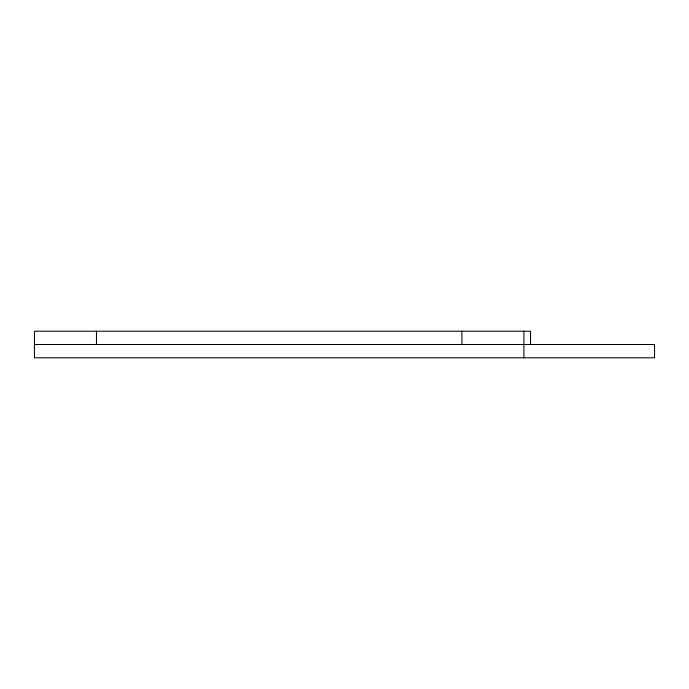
<?xml version="1.0" encoding="UTF-8"?>
<svg xmlns="http://www.w3.org/2000/svg" width="689" height="689" viewBox="0 0 689 689"><rect width="100%" height="100%" fill="white"/><g stroke="black" fill="none" stroke-linecap="round" stroke-linejoin="round"><path stroke-width="1.03" d="M34.45 344.5L654.55 344.5L654.55 357.789L34.45 357.789L34.45 331.211L530.53 331.211L530.53 344.5M523.89 331.211L523.89 357.789M461.88 331.211L461.966 344.5M96.46 331.211L96.46 344.5"/></g></svg>
